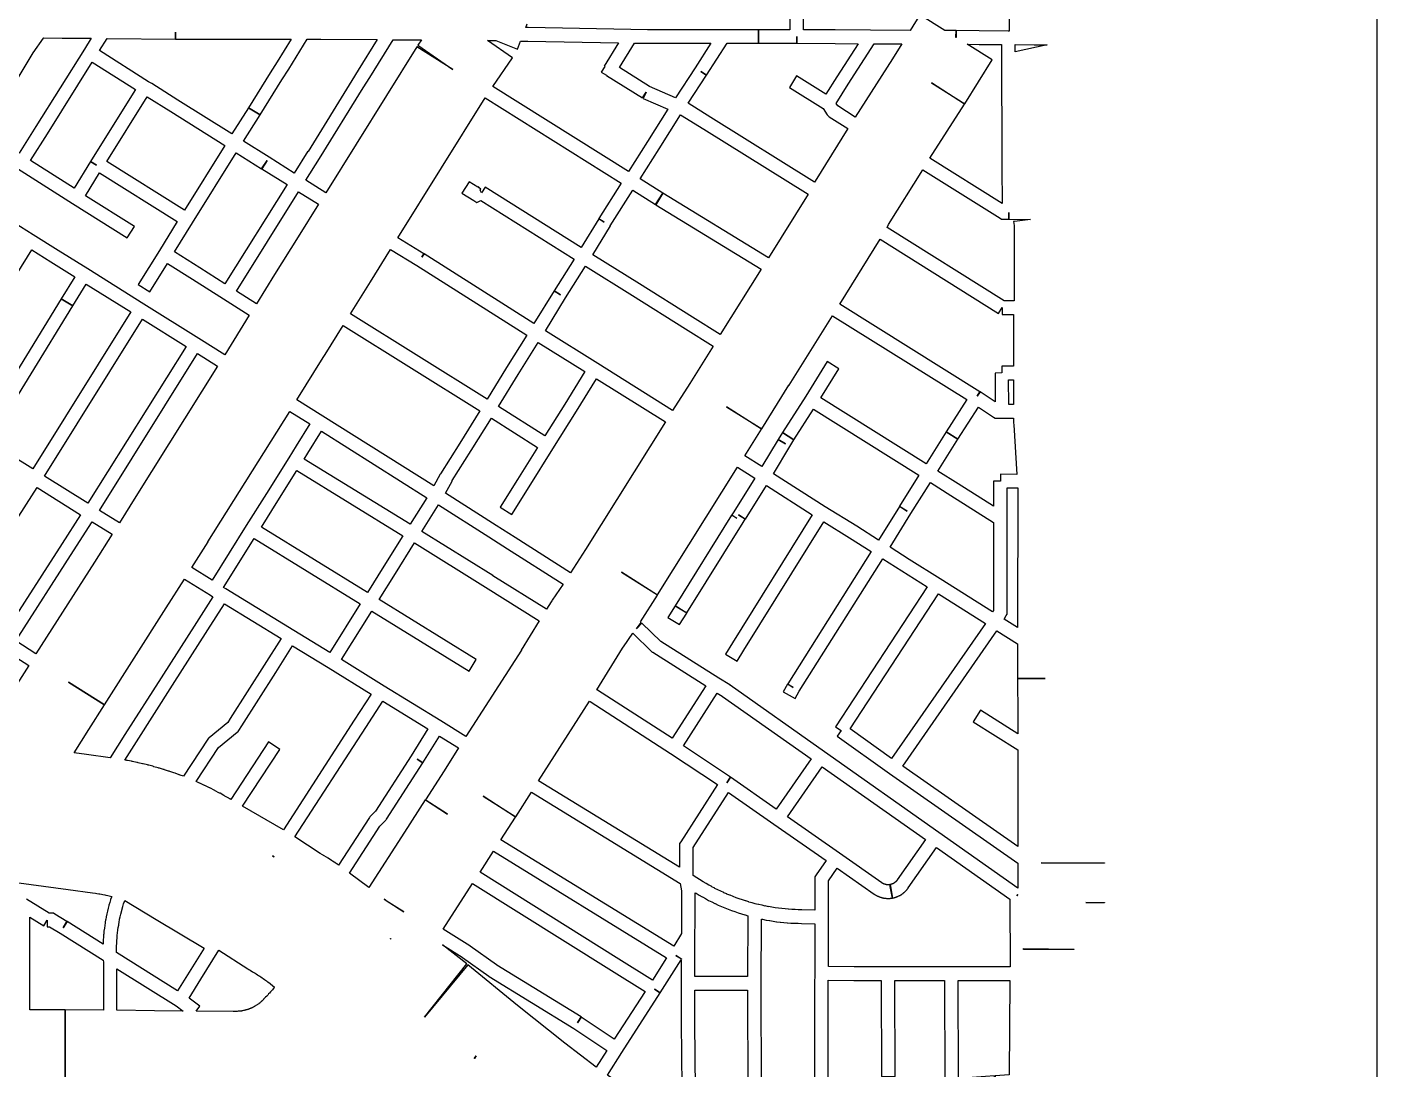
# Model space of a CAD drawing. Extents: x 0 to 1129, y 203 to 1017.
# Drawn here: x 811.9 to 923.7, y 527 to 613.4 of the extents above; entities that cross this region are included whole.
import ezdxf

# ---------------------------------------------------------------- set-up
doc = ezdxf.new("R2010")
doc.units = 0
doc.layers.get('0').update_dxf_attribs({"linetype": 'CONTINUOUS'})

msp = doc.modelspace()

# ---------------------------------------------------------------- linework, layer by layer
at = {"color": 1}
for points in [[(43.7515, 988.370444), (43.7515, 799.613167), (43.18, 799.627278), (42.890722, 788.338378), (43.7515, 788.317154), (43.7515, 276.027377), (923.734511, 276.027377), (923.734511, 988.370377), (43.7515, 988.370444)], [(875.10751, 618.172737), (875.086286, 613.149182), (872.496886, 613.149182), (872.489887, 612.020293), (875.650776, 612.020293), (875.650776, 612.584737), (875.657775, 612.584737), (875.650776, 612.020293), (878.839887, 612.006069), (880.730776, 611.984846), (878.980998, 609.240223), (878.056709, 607.80089), (875.643732, 609.310801), (875.051065, 608.351246), (877.837998, 606.608512), (878.176665, 606.093468), (878.24722, 606.001734), (878.345998, 605.931179), (879.89822, 604.950445), (877.174776, 600.590135), (877.118332, 600.505468), (868.54582, 605.86769), (866.647887, 607.045957), (868.185998, 609.381334), (867.70622, 609.691779), (868.185998, 609.388401), (869.879332, 612.020135), (872.489887, 612.020135), (872.489887, 613.149023), (869.575954, 613.149023), (866.076398, 613.149023), (863.289443, 613.149023), (863.282444, 613.149023), (861.892488, 613.177246), (853.390532, 613.332445), (853.192977, 613.332445), (853.312932, 613.635846)], [(893.311046, 618.172579), (893.26869, 613.036135), (893.184023, 613.036135), (890.771046, 613.057358), (888.858979, 613.071356), (888.85198, 612.499867), (888.844981, 612.506866), (888.85198, 613.071311), (887.934735, 613.071311), (885.853358, 614.369533), (885.056069, 613.085422), (881.754069, 613.106645), (878.84718, 613.134867), (876.215469, 613.149091), (876.236692, 618.264358)], [(813.265667, 612.471916), (814.789667, 612.457692), (817.188556, 612.436469), (816.624111, 611.540425), (812.609489, 605.119846), (811.219556, 602.904425), (808.425556, 604.675358), (812.390778, 611.237024), (813.244511, 612.436469), (813.265667, 612.471916)], [(824.173556, 612.93747), (824.180555, 612.93747), (824.180555, 612.373025), (833.747888, 612.351802), (832.597844, 610.489135), (832.033399, 609.571913), (830.234244, 606.686202), (831.186733, 606.086469), (832.992955, 608.979247), (833.557399, 609.889402), (835.081399, 612.351802), (836.231444, 612.351802), (840.874022, 612.32358), (839.314733, 609.804735), (838.77851, 608.929846), (835.158999, 603.066691), (835.152, 603.07369), (834.016067, 601.267468), (831.927622, 602.579779), (829.803889, 603.906223), (831.186778, 606.079334), (830.234289, 606.686135), (828.8514, 604.505957), (824.378155, 607.314068), (822.205044, 608.675779), (821.951044, 608.838068), (817.88, 611.413334), (818.515, 612.429334), (824.173556, 612.37289), (824.173556, 612.93747)], [(842.200511, 612.316603), (844.557044, 612.302605), (844.253667, 611.858094), (847.160556, 609.847272), (844.169, 611.716983), (836.619556, 599.630827), (834.982667, 600.667983), (836.104511, 602.474205), (836.11151, 602.474205), (839.738066, 608.33736), (840.267221, 609.198161), (842.200511, 612.316603)], [(850.039222, 612.246003), (850.716556, 612.239004), (852.501622, 611.547559), (852.762667, 612.210781), (853.369444, 612.203782), (860.883622, 612.069738), (859.705333, 610.136516), (859.761778, 610.101249), (859.458378, 609.63556), (859.881711, 609.367471), (859.881711, 609.360472), (862.866222, 607.497806), (863.169622, 607.98465), (862.936778, 607.455472), (864.975845, 606.552361), (863.2966, 603.885361), (861.716155, 601.394739), (850.469622, 608.429139), (852.113556, 610.806873), (850.039222, 612.246003)], [(862.203, 612.04138), (863.268378, 612.020157), (863.282602, 612.020157), (866.076602, 612.020157), (868.538979, 612.020157), (867.226646, 609.995201), (865.603868, 607.511646), (863.466023, 608.450023), (860.961313, 610.023424), (862.203, 612.04138)], [(882.064378, 611.977801), (884.357444, 611.963803), (883.595444, 610.743181), (880.498067, 605.910114), (879.051667, 606.827359), (878.910556, 607.039003), (879.919489, 608.626514), (882.064378, 611.977801)], [(889.762, 611.93549), (890.763889, 611.928491), (892.619489, 611.914493), (892.654778, 601.719227), (892.661777, 598.748826), (886.692754, 602.495315), (889.564377, 606.982649), (886.826821, 608.732426), (889.585555, 607.010871), (891.843332, 610.637449), (889.762, 611.93549)], [(893.748378, 611.907268), (895.335889, 611.900269), (896.401266, 611.89327), (893.755444, 611.321781), (893.748378, 611.907268)], [(817.280289, 610.460868), (820.871556, 608.188979), (817.223845, 602.354023), (817.146222, 602.227046), (817.618956, 601.93069), (817.132111, 602.227046), (815.770378, 600.004535), (812.172067, 602.304646), (813.562, 604.52009), (817.280289, 610.460868)], [(821.824067, 607.582247), (823.778444, 606.361624), (828.251667, 603.553536), (824.914378, 598.205402), (818.479711, 602.234135), (821.824067, 607.582247)], [(849.848734, 607.49758), (861.1094, 600.442024), (859.246734, 597.499846), (859.698289, 597.21058), (859.246734, 597.485758), (857.793266, 595.108024), (849.827556, 600.096291), (849.531222, 599.62358), (849.4254, 599.842291), (849.488889, 599.941091), (849.333667, 600.032802), (849.291333, 600.138647), (849.220778, 600.103358), (848.508155, 600.547846), (847.915489, 599.588291), (848.896222, 598.981536), (849.150222, 598.819247), (849.4254, 598.953313), (849.488889, 598.981536), (857.2006, 594.141402), (855.556667, 591.516735), (856.078778, 591.185135), (855.542556, 591.516735), (853.877444, 588.800358), (844.768734, 594.564735), (844.5994, 594.296647), (844.761667, 594.564735), (842.602667, 595.89118), (849.848734, 607.49758)], [(866.034155, 606.10058), (867.946222, 604.908202), (876.589266, 599.510691), (873.3014, 594.247247), (864.559556, 599.602425), (863.966889, 598.642869), (872.701667, 593.294735), (869.322067, 587.883135), (867.029, 589.315402), (862.6334, 592.074135), (858.752822, 594.501247), (860.213333, 596.900135), (860.206334, 596.907135), (862.076045, 599.842246), (863.95989, 598.656912), (864.559601, 599.602379), (862.675756, 600.780646), (864.249156, 603.271268), (866.034155, 606.10058)], [(829.211222, 602.953667), (831.313778, 601.627222), (831.758289, 602.318667), (831.327889, 601.620155), (833.416333, 600.314889), (828.272822, 592.088111), (826.184378, 593.414556), (824.095933, 594.733933), (825.577622, 597.132822), (829.211222, 602.953667)], [(811.09251, 601.648332), (815.643355, 598.741444), (820.158911, 595.890999), (820.772733, 596.84351), (816.722844, 599.390555), (817.879955, 601.274399), (824.314622, 597.252733), (822.840022, 594.860911), (821.07611, 592.024555), (822.042733, 591.431888), (823.503221, 593.774332), (825.577577, 592.462022), (828.152844, 590.832177), (830.290688, 589.47751), (828.258688, 586.217844), (826.120844, 587.558399), (821.548844, 590.415888), (816.899221, 593.322777), (816.899221, 593.329776), (814.443888, 594.860843), (812.383666, 596.159065), (810.274066, 597.471376)], [(886.093111, 601.542601), (892.499556, 597.527978), (892.626556, 597.436267), (892.788822, 597.436267), (893.219222, 597.436267), (893.219222, 597.993668), (893.23322, 597.993668), (893.23322, 597.436267), (895.025332, 597.429268), (893.684776, 597.266979), (893.663553, 597.266979), (893.614175, 597.25998), (893.663553, 596.914247), (893.670552, 590.670069), (892.830952, 590.684293), (883.136596, 596.766159), (883.256552, 597.00607), (886.093111, 601.542601)], [(834.375889, 599.708201), (836.012778, 598.67809), (834.3406, 595.989935), (832.393266, 592.850201), (830.8834, 590.430157), (829.225333, 591.481424), (834.375889, 599.708201)], [(882.579444, 595.78538), (892.365489, 589.640003), (892.675933, 590.11978), (892.668934, 589.555336), (893.621445, 589.548337), (893.621445, 589.456603), (893.621445, 587.35407), (893.614446, 587.35407), (893.614446, 585.251492), (892.647824, 585.258491), (892.647824, 584.701114), (892.083379, 584.694115), (892.090378, 582.309337), (890.848601, 583.141892), (890.608712, 582.78207), (890.83449, 583.148959), (879.221045, 590.395004), (882.579444, 595.78538)], [(812.263778, 594.896335), (813.844222, 593.901513), (815.826822, 592.659735), (814.712067, 590.846446), (815.671622, 590.260846), (816.786378, 592.067069), (820.4694, 589.759891), (812.3414, 576.763557), (808.750111, 579.007224), (815.671622, 590.25378), (814.712067, 590.846446), (807.790556, 579.606935), (805.836155, 580.834624), (805.448111, 580.22078), (805.829111, 580.848713), (804.093444, 581.907069), (808.376155, 588.807379), (808.446734, 588.863824), (808.43251, 588.892046), (808.43251, 588.899045), (808.411286, 588.906044), (808.107909, 589.336422), (808.608842, 589.018933), (812.263778, 594.896335)], [(841.995889, 594.938668), (844.169, 593.598113), (853.284778, 587.833735), (851.6126, 585.159668), (849.989845, 582.527958), (838.672734, 589.590557), (840.330778, 592.257557), (841.995889, 594.938668)], [(858.153111, 593.541533), (862.033667, 591.121466), (866.429266, 588.362755), (866.429266, 588.355756), (868.722333, 586.92349), (866.796155, 583.840201), (865.370956, 581.603601), (859.176155, 585.484156), (859.176155, 585.491155), (854.837, 588.200489), (856.502111, 590.923911), (858.153111, 593.541533)], [(821.428956, 589.160225), (825.048444, 586.902447), (816.906333, 573.899047), (813.308, 576.156825), (821.428956, 589.160225)], [(838.080067, 588.638001), (849.390111, 581.554223), (847.732067, 578.887246), (846.130444, 576.347246), (846.123445, 576.333022), (846.116446, 576.326023), (845.580224, 575.338245), (836.386846, 581.130845), (834.234891, 582.478467), (836.422113, 585.985067), (836.577335, 586.224978), (838.080067, 588.638001)], [(878.621266, 589.43538), (889.754956, 582.492714), (888.040444, 579.832758), (889, 579.226003), (890.707444, 581.878892), (891.963333, 581.039269), (892.104444, 580.947558), (892.273778, 580.947558), (892.344333, 580.947558), (892.668889, 580.947558), (893.614333, 580.947558), (893.614333, 580.757047), (893.614333, 580.580669), (893.628332, 580.404269), (893.90351, 576.297936), (892.541776, 576.304935), (892.541776, 575.74049), (891.970265, 575.74049), (891.970265, 573.66618), (889.021065, 575.514713), (887.334776, 576.573069), (888.999887, 579.225958), (888.040332, 579.825668), (886.382265, 577.17278), (877.654554, 582.647891), (879.143287, 585.053824), (878.183732, 585.64649), (876.398665, 582.781958), (874.472487, 579.76218), (875.424998, 579.155379), (877.054843, 581.709513), (885.782554, 576.220268), (884.159776, 573.652046), (884.80182, 573.249891), (884.159776, 573.637958), (882.431154, 570.858046), (880.624931, 571.994002), (880.624931, 572.001001), (878.021443, 573.609668), (873.717554, 576.340156), (875.07222, 578.597934), (875.424998, 579.155312), (874.472487, 579.755045), (874.119732, 579.197668), (874.712398, 578.823712), (874.112665, 579.183534), (872.765065, 576.93989), (871.33982, 577.843001), (872.743887, 580.037267), (869.844042, 581.892867), (872.772109, 580.072556), (875.008709, 583.692045), (875.015708, 583.685046), (878.621266, 589.43538)], [(826.000956, 586.30969), (827.666067, 585.265468), (820.892734, 574.463401), (819.531, 572.283246), (817.865889, 573.313334), (826.000956, 586.30969)], [(854.237266, 587.233957), (858.103711, 584.828001), (856.424511, 582.125734), (854.780556, 579.494001), (850.942333, 581.928179), (852.572155, 584.566957), (854.237266, 587.233957)], [(859.063266, 584.22829), (864.771222, 580.658179), (858.153111, 570.081912), (858.146112, 570.081912), (856.918423, 568.127512), (852.311156, 571.076734), (850.744823, 572.071556), (846.539712, 574.731512), (847.097089, 575.747512), (847.111313, 575.782801), (848.684691, 578.287512), (850.349802, 580.954512), (854.180958, 578.534445), (852.508802, 575.867468), (851.090647, 573.581468), (852.050202, 572.981734), (853.468358, 575.260668), (855.436869, 578.414512), (857.391247, 581.526001), (859.063266, 584.22829)], [(893.212155, 584.129512), (893.607266, 584.129512), (893.607266, 582.076357), (893.226289, 582.076357), (893.212155, 584.129512)], [(833.649178, 581.518957), (835.307222, 580.474734), (834.1854, 578.661468), (833.564511, 577.680734), (831.708889, 574.710357), (830.036734, 572.057468), (827.207444, 567.534846), (825.535266, 568.572001), (826.875845, 570.71689), (826.868846, 570.71689), (833.649178, 581.518957)], [(836.266778, 579.867844), (845.015667, 574.357444), (843.625711, 572.163177), (834.827444, 577.560688), (835.137889, 578.061622), (835.144888, 578.061622), (836.266778, 579.867844)], [(834.227711, 576.608109), (843.026, 571.203554), (841.4526, 568.684709), (840.083845, 566.518665), (831.2926, 571.930265), (832.654333, 574.110443), (834.227711, 576.608109)], [(870.740222, 576.890377), (872.179556, 575.973154), (870.450956, 573.193266), (870.274556, 572.932221), (870.676734, 572.657043), (870.260444, 572.918088), (865.589667, 565.410977), (866.542155, 564.811266), (871.205889, 572.297199), (871.389333, 572.572377), (870.831933, 572.953377), (871.410511, 572.593555), (873.139111, 575.366377), (876.942067, 572.953377), (870.316889, 562.334754), (869.752444, 561.410488), (870.712, 560.817821), (871.276444, 561.742088), (877.908667, 572.353643), (880.025333, 571.041332), (881.831556, 569.905377), (874.903, 558.933999), (875.354556, 558.64471), (874.888889, 558.905777), (874.536111, 558.277821), (875.509778, 557.713377), (875.855489, 558.320154), (882.784067, 569.298599), (884.357444, 568.303777), (886.452956, 566.984377), (878.854111, 555.385043), (879.326822, 555.081643), (878.995222, 554.615999), (883.327333, 551.504488), (893.960067, 544.074977), (893.960067, 542.014754), (887.4266, 546.62911), (877.958067, 553.31071), (870.133444, 558.835199), (870.112221, 558.842198), (870.105222, 558.849197), (869.209178, 559.420686), (869.202179, 559.420686), (864.39029, 562.454575), (862.831023, 563.964463), (862.386512, 563.505864), (862.774579, 564.013864), (862.704001, 564.070308), (864.108068, 566.299864), (861.130623, 568.190753), (864.115112, 566.321019), (870.740222, 576.890377)], [(812.701222, 575.211109), (816.299556, 572.946265), (814.7826, 570.575598), (809.991889, 563.082621), (808.199778, 564.204443), (806.365333, 565.333332), (812.701222, 575.211109)], [(886.735178, 575.613287), (888.421444, 574.554931), (891.970378, 572.318332), (891.949154, 568.388398), (891.949154, 565.022887), (891.885643, 564.909998), (887.546488, 567.633443), (884.95711, 569.25622), (883.38371, 570.258109), (885.119377, 573.052109), (886.735178, 575.613287)], [(893.099266, 575.17582), (893.960067, 575.168821), (893.953068, 563.59771), (892.83829, 564.303266), (893.000579, 564.592532), (893.078179, 564.726599), (893.078179, 564.86771), (893.078179, 568.388444), (893.099402, 572.635865), (893.099266, 575.17582)], [(845.961111, 573.764709), (850.145044, 571.118887), (851.697266, 570.124042), (856.297489, 567.188931), (855.394378, 565.869554), (855.352067, 565.806042), (855.302667, 565.73551), (854.9146, 565.114621), (854.907601, 565.12162), (850.476712, 567.901509), (850.476712, 567.908508), (844.585312, 571.57033), (845.961111, 573.764709)], [(817.259111, 572.353666), (818.917178, 571.330622), (817.456667, 569.03051), (812.616556, 561.424622), (810.937333, 562.490022), (815.735111, 569.961844), (817.259111, 572.353666)], [(830.692889, 570.970777), (839.477044, 565.573288), (836.951178, 561.53751), (833.994889, 563.350777), (828.350444, 566.815066), (828.350444, 566.808067), (828.159933, 566.935044), (830.692889, 570.970777)], [(843.985556, 570.610955), (849.869889, 566.949133), (854.300778, 564.162177), (854.322001, 564.148179), (852.826223, 561.742223), (852.833222, 561.735224), (848.240067, 554.587958), (846.158667, 555.872046), (841.473778, 558.750713), (841.473778, 558.757712), (837.917778, 560.944934), (840.450734, 564.973668), (848.508155, 559.99949), (849.093778, 560.959045), (841.050444, 565.926156), (842.405111, 568.085156), (842.41211, 568.085156), (843.985556, 570.610955)], [(824.928511, 567.626579), (827.080444, 566.278957), (827.278, 566.159023), (825.909222, 564.021179), (822.981178, 559.435068), (819.982556, 554.729023), (818.761933, 552.809912), (816.793444, 553.085068), (815.770378, 553.226179), (817.005111, 555.166445), (818.289222, 557.191401), (815.318822, 559.089334), (818.303333, 557.191401), (823.411556, 565.234734), (824.928511, 567.626579)], [(887.412511, 566.384734), (891.286, 563.943489), (883.510778, 552.7534), (880.088822, 555.215778), (887.412511, 566.384734)], [(828.230511, 565.566334), (832.922444, 562.687668), (831.525444, 560.493378), (828.717333, 556.055445), (828.519778, 555.745001), (826.9746, 554.475001), (826.904067, 554.425601), (826.861711, 554.355045), (824.836778, 551.278823), (824.561622, 551.384645), (824.519266, 551.391644), (824.476956, 551.405642), (824.138289, 551.532642), (824.032444, 551.567931), (824.025445, 551.567931), (824.025445, 551.57493), (823.715001, 551.680775), (823.658556, 551.694773), (823.609156, 551.708997), (823.263445, 551.821886), (823.228156, 551.828885), (823.185823, 551.850108), (822.840112, 551.95593), (822.790712, 551.96293), (822.734267, 551.976928), (822.388556, 552.075728), (822.353267, 552.082727), (822.310934, 552.10395), (821.965223, 552.188617), (821.915823, 552.20984), (821.859378, 552.216839), (821.506601, 552.30855), (821.471312, 552.315549), (821.429001, 552.322548), (821.083267, 552.400148), (821.026823, 552.421371), (820.970378, 552.42837), (820.617601, 552.498949), (820.582334, 552.505948), (820.539978, 552.519946), (820.187223, 552.590502), (820.130779, 552.597501), (820.081378, 552.6045), (819.975534, 552.625723), (820.935089, 554.121501), (823.933712, 558.820523), (826.861756, 563.420745), (828.230511, 565.566334)], [(865.589667, 565.410977), (864.982889, 564.444377), (865.9354, 563.844666), (866.542155, 564.804221), (865.589667, 565.410977)], [(808.072778, 562.955756), (809.864889, 561.833934), (812.023889, 560.472201), (811.050222, 558.948201), (808.072778, 554.270378), (802.936333, 554.975934), (806.548778, 560.592156), (808.072778, 562.955756)], [(862.068956, 563.132156), (862.090179, 563.118158), (863.62829, 561.62238), (863.67769, 561.57298), (863.720001, 561.551757), (868.108579, 558.771868), (865.335734, 554.425646), (859.133912, 558.426157), (859.084512, 558.454379), (861.21529, 561.883357), (861.278801, 561.97509), (861.307023, 562.017424), (862.068956, 563.132156)], [(892.238511, 563.343823), (893.953, 562.264334), (893.953, 559.378601), (896.246067, 559.378601), (893.953, 559.371602), (893.959999, 556.34478), (893.959999, 554.940713), (893.959999, 554.806668), (890.883777, 556.746935), (890.284043, 555.787379), (893.959999, 553.473157), (893.959999, 550.587446), (893.959999, 545.451002), (884.434977, 552.104402), (892.238511, 563.343823)], [(833.882, 562.102045), (836.838289, 560.281712), (840.394289, 558.09449), (838.990222, 555.921378), (833.112956, 546.840867), (829.740378, 548.795267), (832.8166, 553.508378), (831.871178, 554.122201), (828.766734, 549.366779), (828.675, 549.416156), (828.661002, 549.423155), (828.604557, 549.458422), (828.590559, 549.465421), (828.58356, 549.465421), (828.273116, 549.641821), (828.230805, 549.670043), (828.188449, 549.698266), (827.87096, 549.874666), (827.828627, 549.888664), (827.779249, 549.916886), (827.461738, 550.08622), (827.426449, 550.100444), (827.384138, 550.128666), (827.066627, 550.283865), (827.024294, 550.312088), (826.98196, 550.333311), (826.65036, 550.488533), (826.615071, 550.509756), (826.572738, 550.52398), (826.248182, 550.67918), (826.205849, 550.700403), (826.156449, 550.721626), (825.902449, 550.834515), (827.751027, 553.656737), (829.296182, 554.926737), (829.366738, 554.990226), (829.423182, 555.060781), (829.670138, 555.448826), (832.485294, 559.879714), (833.882, 562.102045)], [(841.353845, 557.501936), (845.086222, 555.208892), (843.717444, 552.98638), (840.74, 548.393202), (840.316667, 547.941647), (840.267266, 547.90638), (840.239044, 547.864047), (837.677889, 543.927047), (837.536778, 544.025825), (837.501489, 544.054047), (837.466222, 544.068045), (837.191044, 544.258556), (837.148734, 544.27978), (837.099333, 544.308002), (836.817111, 544.491446), (836.774778, 544.519668), (836.732444, 544.547891), (836.450222, 544.717224), (836.407889, 544.75249), (836.358511, 544.773714), (836.175044, 544.879558), (834.072511, 546.248313), (839.935667, 555.314714), (841.353845, 557.501936)], [(858.484734, 557.501936), (858.527044, 557.473714), (865.194556, 553.176892), (869.075111, 550.587491), (866.041222, 545.853202), (865.949489, 545.712091), (865.949489, 545.542758), (865.949489, 543.750669), (854.265489, 550.912047), (858.484734, 557.501936)], [(869.068067, 558.172225), (869.477266, 557.918225), (869.49849, 557.897002), (876.843312, 552.718224), (873.950556, 548.56249), (870.175823, 551.215379), (869.851267, 550.749735), (870.161712, 551.215379), (866.281156, 553.80478), (869.068067, 558.172225)], [(846.052822, 554.609), (847.633266, 553.635333), (846.433845, 551.7374), (844.881622, 549.324378), (846.723111, 548.132), (844.874556, 549.317333), (843.153, 546.636222), (840.189667, 542.057178), (838.595111, 543.263667), (841.121, 547.158333), (841.142223, 547.172332), (841.593779, 547.652109), (841.629068, 547.687376), (841.664357, 547.729732), (844.670001, 552.386398), (844.19729, 552.689776), (844.677068, 552.393443), (846.052822, 554.609)], [(877.767556, 552.06891), (886.311845, 546.036421), (883.976444, 542.685021), (883.969445, 542.678022), (883.962446, 542.671023), (883.962446, 542.657024), (883.955447, 542.657024), (883.955447, 542.650025), (883.941449, 542.643026), (883.941449, 542.636027), (883.93445, 542.622029), (883.927451, 542.61503), (883.906228, 542.601031), (883.899228, 542.587033), (883.899228, 542.580034), (883.892229, 542.573035), (883.871006, 542.551812), (883.864007, 542.551812), (883.864007, 542.544813), (883.857008, 542.544813), (883.857008, 542.537814), (883.850009, 542.530815), (883.836011, 542.516816), (883.829012, 542.516816), (883.822012, 542.509817), (883.800789, 542.495593), (883.79379, 542.481595), (883.786791, 542.474596), (883.779792, 542.474596), (883.779792, 542.467597), (883.765794, 542.467597), (883.751796, 542.460598), (883.751796, 542.446599), (883.744796, 542.446599), (883.730572, 542.4396), (883.716574, 542.432601), (883.709575, 542.425602), (883.688352, 542.418603), (883.681353, 542.404605), (883.674354, 542.404605), (883.674354, 542.397606), (883.660356, 542.397606), (883.653356, 542.397606), (883.646357, 542.390607), (883.639358, 542.383607), (883.632359, 542.383607), (883.611136, 542.369609), (883.604137, 542.369609), (883.597138, 542.36261), (883.58314, 542.36261), (883.57614, 542.36261), (883.57614, 542.355611), (883.569141, 542.355611), (883.562142, 542.355611), (883.548144, 542.355611), (883.541145, 542.348612), (883.527147, 542.334614), (883.513148, 542.334614), (883.491925, 542.327615), (883.477701, 542.327615), (883.470702, 542.320615), (883.463703, 542.320615), (883.44248, 542.313616), (883.435481, 542.313616), (883.407259, 542.313616), (883.393035, 542.299392), (883.386036, 542.299392), (883.583591, 541.191681), (883.611813, 541.198681), (883.618812, 541.198681), (883.633036, 541.198681), (883.65426, 541.20568), (883.668258, 541.20568), (883.675257, 541.20568), (883.689481, 541.219678), (883.703479, 541.219678), (883.710478, 541.219678), (883.724476, 541.219678), (883.752699, 541.226677), (883.759698, 541.233676), (883.78792, 541.233676), (883.794919, 541.240675), (883.808917, 541.240675), (883.822916, 541.254673), (883.851138, 541.254673), (883.858137, 541.261673), (883.87936, 541.268672), (883.900583, 541.268672), (883.900583, 541.275671), (883.921806, 541.275671), (883.950028, 541.289669), (883.957028, 541.296668), (883.971252, 541.303667), (883.98525, 541.303667), (883.992249, 541.303667), (884.020471, 541.32489), (884.02747, 541.32489), (884.055692, 541.331889), (884.062692, 541.338889), (884.069691, 541.338889), (884.112047, 541.367111), (884.126045, 541.367111), (884.133044, 541.37411), (884.140043, 541.37411), (884.154041, 541.381109), (884.175264, 541.388108), (884.189263, 541.402106), (884.210486, 541.409105), (884.217485, 541.416105), (884.245707, 541.423104), (884.245707, 541.437328), (884.252706, 541.437328), (884.295017, 541.458551), (884.31624, 541.472549), (884.323239, 541.479548), (884.330238, 541.486547), (884.351461, 541.493546), (884.35846, 541.507545), (884.36546, 541.507545), (884.414837, 541.542834), (884.421836, 541.542834), (884.428835, 541.549833), (884.450058, 541.563831), (884.464057, 541.578055), (884.471056, 541.585054), (884.485054, 541.592053), (884.499052, 541.599052), (884.499052, 541.61305), (884.506051, 541.61305), (884.506051, 541.62005), (884.555429, 541.648272), (884.562428, 541.655271), (884.562428, 541.66227), (884.59065, 541.676268), (884.604649, 541.697491), (884.611648, 541.697491), (884.611648, 541.70449), (884.632871, 541.725714), (884.647095, 541.732713), (884.661093, 541.746937), (884.668092, 541.746937), (884.675091, 541.76816), (884.703313, 541.782158), (884.717312, 541.803381), (884.731536, 541.817379), (884.745534, 541.838602), (884.745534, 541.845602), (884.752533, 541.852601), (884.773756, 541.866599), (884.801978, 541.908932), (884.808977, 541.908932), (884.815977, 541.915931), (884.822976, 541.937154), (884.844199, 541.951153), (884.851198, 541.972376), (884.872421, 541.986374), (884.87942, 542.007597), (884.886419, 542.014596), (884.893418, 542.021595), (887.235863, 545.387107), (893.317752, 541.090262), (893.324751, 535.495195), (888.45644, 535.495195), (883.221195, 535.495195), (882.445107, 535.495195), (880.398973, 535.495195), (878.282306, 535.509419), (878.289305, 539.601641), (878.289305, 542.607286), (879.016016, 543.651508), (882.056972, 541.520753), (882.063971, 541.520753), (882.063971, 541.513753), (882.092193, 541.506754), (882.092193, 541.492756), (882.099193, 541.492756), (882.113191, 541.485757), (882.127189, 541.478758), (882.134188, 541.471759), (882.148186, 541.457761), (882.197586, 541.436537), (882.211585, 541.422313), (882.218584, 541.415314), (882.239807, 541.408315), (882.246806, 541.408315), (882.253805, 541.401316), (882.267803, 541.401316), (882.274802, 541.387318), (882.317113, 541.37332), (882.324112, 541.366321), (882.338111, 541.352322), (882.359334, 541.345323), (882.373332, 541.345323), (882.380331, 541.338324), (882.408553, 541.331325), (882.429776, 541.310102), (882.450999, 541.310102), (882.457999, 541.303103), (882.479222, 541.296104), (882.486221, 541.296104), (882.500445, 541.28188), (882.556889, 541.267881), (882.563888, 541.267881), (882.570887, 541.260882), (882.59911, 541.260882), (882.59911, 541.253883), (882.606109, 541.253883), (882.627332, 541.253883), (882.641556, 541.239885), (882.648555, 541.239885), (882.662553, 541.232886), (882.683776, 541.232886), (882.698, 541.225887), (882.704999, 541.225887), (882.718998, 541.218888), (882.740221, 541.218888), (882.74722, 541.218888), (882.782509, 541.204889), (882.789508, 541.204889), (882.810731, 541.19789), (882.824729, 541.19789), (882.845953, 541.190891), (882.916508, 541.183892), (882.930506, 541.183892), (882.944505, 541.183892), (882.965728, 541.169668), (882.979952, 541.169668), (883.001175, 541.169668), (883.015173, 541.169668), (883.022172, 541.169668), (883.09275, 541.162669), (883.120972, 541.162669), (883.142196, 541.162669), (883.170418, 541.162669), (883.27624, 541.162669), (883.297463, 541.162669), (883.332729, 541.162669), (883.353953, 541.162669), (883.382175, 541.162669), (883.410397, 541.169668), (883.438619, 541.169668), (883.445618, 541.169668), (883.523241, 541.183892), (883.544464, 541.183892), (883.551463, 541.190891), (883.579685, 541.190891), (883.403308, 542.143402), (883.382084, 542.298602), (883.375085, 542.298602), (883.353862, 542.298602), (883.311529, 542.291603), (883.30453, 542.291603), (883.297531, 542.291603), (883.290532, 542.291603), (883.276308, 542.291603), (883.262309, 542.291603), (883.170576, 542.291603), (883.149353, 542.291603), (883.12813, 542.291603), (883.12113, 542.291603), (883.114131, 542.291603), (883.100133, 542.291603), (883.093134, 542.291603), (883.064912, 542.298602), (883.043689, 542.312826), (882.994289, 542.319825), (882.987289, 542.319825), (882.98029, 542.319825), (882.973291, 542.326824), (882.959293, 542.326824), (882.952294, 542.326824), (882.93807, 542.333823), (882.924072, 542.333823), (882.917073, 542.333823), (882.910073, 542.333823), (882.910073, 542.347822), (882.88885, 542.347822), (882.881851, 542.354821), (882.867853, 542.36182), (882.853629, 542.36182), (882.853629, 542.368819), (882.84663, 542.368819), (882.839631, 542.368819), (882.818408, 542.382817), (882.804409, 542.389816), (882.79741, 542.396815), (882.790411, 542.396815), (882.776413, 542.403815), (882.769414, 542.403815), (882.755416, 542.410814), (882.741192, 542.425038), (882.734193, 542.432037), (882.720194, 542.439036), (882.706196, 542.446035), (882.699197, 542.460033), (879.199641, 544.901255), (874.874575, 547.913966), (877.767556, 552.06891)], [(853.665778, 549.952175), (865.998889, 542.38862), (866.111778, 541.781842), (866.104779, 539.199509), (866.09778, 539.199509), (866.09078, 538.254064), (865.455803, 537.195731), (851.147136, 546.015175), (852.353625, 547.89902), (849.672514, 549.634664), (852.381847, 547.927242), (853.665778, 549.952175)], [(870.006444, 549.945176), (873.767044, 547.313465), (878.092111, 544.300732), (877.259556, 543.10131), (877.160778, 542.946065), (877.160778, 542.776732), (877.160778, 540.180287), (876.074222, 540.215576), (876.067223, 540.215576), (875.785001, 540.222575), (875.785001, 540.215576), (875.516867, 540.229575), (875.509868, 540.229575), (875.248824, 540.243573), (875.2346, 540.243573), (874.973556, 540.257571), (874.952332, 540.257571), (874.691288, 540.285793), (874.684289, 540.285793), (874.416155, 540.314015), (874.409156, 540.314015), (874.141045, 540.349282), (874.134046, 540.349282), (873.873002, 540.384571), (873.859004, 540.384571), (873.597937, 540.426904), (873.576714, 540.426904), (873.315647, 540.476305), (873.315647, 540.469305), (873.040491, 540.532817), (873.040491, 540.525818), (872.779425, 540.589329), (872.765426, 540.589329), (872.511426, 540.645773), (872.497202, 540.645773), (872.320825, 540.695151), (872.222047, 540.716374), (871.953936, 540.786952), (871.946937, 540.786952), (871.692937, 540.857485), (871.692937, 540.871709), (871.671714, 540.871709), (871.424758, 540.949309), (871.417759, 540.949309), (871.156714, 541.033976), (870.895648, 541.125709), (870.888649, 541.125709), (870.641715, 541.210376), (870.634716, 541.210376), (870.387783, 541.316198), (870.380784, 541.316198), (870.133851, 541.414976), (870.119853, 541.421975), (869.872897, 541.520775), (869.865898, 541.527774), (869.618942, 541.633619), (869.611943, 541.640618), (869.372054, 541.746463), (869.365055, 541.760461), (869.125189, 541.87335), (869.11819, 541.880349), (868.878301, 541.993238), (868.871302, 542.007236), (868.63139, 542.127169), (868.624391, 542.134168), (868.391569, 542.261168), (868.377345, 542.268167), (868.158634, 542.402234), (868.144636, 542.402234), (867.911814, 542.543345), (867.079236, 543.05839), (867.079236, 545.379679), (870.006444, 549.945176)], [(850.526067, 545.069708), (864.862956, 536.24322), (863.691711, 534.394641), (860.911845, 536.116197), (860.918844, 536.123196), (849.418288, 543.341018), (850.526067, 545.069708)], [(832.216889, 544.695753), (832.350956, 544.611086), (832.350956, 544.604087), (832.216889, 544.688753), (832.216889, 544.695753)], [(895.900333, 544.096042), (901.163778, 544.096042), (901.163778, 544.089042), (895.900333, 544.096042)], [(811.205444, 542.445042), (815.269444, 541.887664), (817.301444, 541.61953), (817.548378, 541.584264), (817.654222, 541.563041), (817.816511, 541.534818), (817.901178, 541.527819), (818.049333, 541.499597), (818.162222, 541.485599), (818.324511, 541.45031), (818.402111, 541.436312), (818.564378, 541.401023), (818.888956, 541.323423), (818.874732, 541.274023), (818.804199, 541.055289), (818.804199, 541.04829), (818.804199, 541.034292), (818.733621, 540.815581), (818.733621, 540.808582), (818.663088, 540.589871), (818.663088, 540.575647), (818.599576, 540.356936), (818.599576, 540.349937), (818.599576, 540.342938), (818.550199, 540.110116), (818.535975, 540.110116), (818.493664, 539.884338), (818.493664, 539.870114), (818.486665, 539.870114), (818.444332, 539.644336), (818.444332, 539.637337), (818.394931, 539.404515), (818.387932, 539.397516), (818.352666, 539.164671), (818.352666, 539.157672), (818.345667, 539.122406), (818.317444, 538.92485), (818.317444, 538.917851), (818.310445, 538.917851), (818.282223, 538.692073), (818.282223, 538.685074), (818.246957, 538.452252), (818.246957, 538.445253), (818.232958, 538.212408), (818.232958, 538.205409), (818.21896, 538.19841), (818.204962, 537.965588), (818.204962, 537.958589), (818.183739, 537.732811), (818.183739, 537.718813), (818.17674, 537.485991), (818.17674, 537.471767), (818.17674, 537.380056), (815.199295, 539.235678), (814.867673, 538.713545), (815.185184, 539.249767), (814.19034, 539.842433), (814.056295, 539.9271), (813.908117, 539.934099), (813.717629, 539.934099), (811.833807, 541.084143)], [(848.797444, 542.388597), (860.312111, 535.170775), (863.084956, 533.442153), (860.530822, 529.498108), (857.800333, 531.325486), (857.489889, 530.852775), (857.786222, 531.332553), (850.801222, 535.622331), (850.765933, 535.650553), (848.592822, 537.202775), (848.585823, 537.209774), (848.571825, 537.216773), (846.363425, 538.613796), (848.797444, 542.388597)], [(867.240667, 541.633754), (867.318289, 541.584354), (867.325288, 541.584354), (867.565177, 541.429132), (867.572176, 541.429132), (867.572176, 541.422133), (867.826176, 541.281022), (867.840174, 541.281022), (868.08713, 541.139911), (868.094129, 541.139911), (868.348129, 540.998799), (868.355128, 540.998799), (868.616195, 540.871822), (868.877239, 540.737755), (868.884239, 540.737755), (869.145305, 540.610755), (869.152305, 540.610755), (869.413349, 540.490799), (869.427347, 540.490799), (869.688414, 540.377911), (869.695413, 540.377911), (869.963524, 540.272089), (869.970523, 540.25809), (870.238612, 540.166379), (870.245611, 540.166379), (870.245611, 540.152155), (870.520766, 540.060444), (870.527765, 540.060444), (870.788832, 539.961667), (870.80283, 539.961667), (871.070964, 539.869933), (871.084962, 539.869933), (871.353096, 539.785266), (871.367094, 539.785266), (871.374093, 539.785266), (871.613982, 539.721778), (871.578716, 534.677044), (869.271538, 534.677044), (867.211316, 534.677044), (867.218315, 538.091933), (867.225314, 539.1926), (867.232313, 539.1926), (867.240667, 541.633754)], [(893.960067, 541.485576), (893.960067, 541.471578), (893.889489, 541.379867), (893.960067, 541.485576)], [(819.975489, 540.998732), (822.586067, 539.418287), (826.558333, 537.033532), (825.309489, 535.043843), (825.30249, 535.043843), (824.349978, 533.512799), (819.291156, 536.680732), (819.291156, 536.977088), (819.291156, 536.998311), (819.298155, 537.209977), (819.298155, 537.216977), (819.305154, 537.428666), (819.305154, 537.435665), (819.312154, 537.647332), (819.312154, 537.66133), (819.333377, 537.872996), (819.333377, 537.879996), (819.347375, 538.09164), (819.347375, 538.098639), (819.375597, 538.310305), (819.375597, 538.317305), (819.403819, 538.528994), (819.403819, 538.542992), (819.432042, 538.754681), (819.432042, 538.76168), (819.467308, 538.952192), (819.467308, 538.973415), (819.467308, 538.987413), (819.509664, 539.19908), (819.502665, 539.19908), (819.544998, 539.410746), (819.544998, 539.424745), (819.594398, 539.636411), (819.587399, 539.636411), (819.643844, 539.848078), (819.643844, 539.855077), (819.693221, 540.059677), (819.693221, 540.073675), (819.756733, 540.278297), (819.756733, 540.285297), (819.820244, 540.489896), (819.820244, 540.496895), (819.876688, 540.701518), (819.876688, 540.708517), (819.947221, 540.913117), (819.947221, 540.920116), (819.975489, 540.998732)], [(841.466734, 541.090465), (843.096556, 540.039176), (841.7066, 540.907021), (841.466734, 541.090465)], [(899.604511, 540.822354), (901.163778, 540.822354), (901.163778, 540.801131), (899.604511, 540.822354)], [(814.994357, 520.62949), (815.029623, 531.918378), (812.094512, 531.925378), (812.108556, 539.594755)], [(812.108556, 539.594755), (813.2586, 538.896266), (813.547889, 539.368977), (813.533891, 538.804533), (813.73849, 538.804533), (814.606335, 538.275378), (818.190557, 536.031688), (818.197556, 535.883533), (818.197556, 535.848266), (818.197556, 531.897155), (815.036668, 531.918378), (814.994357, 520.62949)], [(872.722122, 525.265249), (872.708124, 534.112893), (872.736956, 539.439533)], [(872.736956, 539.439533), (872.814556, 539.425535), (872.821555, 539.425535), (872.828554, 539.425535), (873.110776, 539.36909), (873.117775, 539.362091), (873.392953, 539.31978), (873.399952, 539.31978), (873.414176, 539.31978), (873.696398, 539.27038), (873.703398, 539.27038), (873.98562, 539.228047), (873.992619, 539.228047), (874.281908, 539.192758), (874.295906, 539.192758), (874.578128, 539.164536), (874.585127, 539.164536), (874.86735, 539.136313), (874.874349, 539.136313), (874.881348, 539.136313), (875.16357, 539.11509), (875.177568, 539.11509), (875.466857, 539.101092), (875.473857, 539.101092), (875.756079, 539.094093), (875.763078, 539.094093), (876.038256, 539.087094), (876.045255, 539.087094), (877.160033, 539.051805), (877.153034, 534.945494), (877.13181, 534.042383), (877.13181, 534.035384), (877.13181, 534.028385), (877.13181, 525.321852)], [(841.988822, 537.823777), (842.0594, 537.774377), (841.988822, 537.81671), (841.988822, 537.823777)], [(846.306822, 537.315732), (847.936667, 536.285598), (847.95789, 536.264375), (850.145089, 534.705086), (850.152089, 534.698087), (850.173312, 534.684089), (857.193601, 530.373155), (859.924112, 528.552799), (859.035089, 527.169911), (856.431601, 529.173688), (852.522823, 532.271089), (848.388267, 535.664799), (844.804045, 531.304489), (848.310645, 535.728311), (846.306822, 537.315732)], [(894.453933, 536.99822), (898.623778, 536.941776), (898.637776, 536.927778), (894.45382, 536.920779), (894.453933, 536.99822)], [(827.778956, 536.87122), (830.156667, 535.326042), (830.255444, 535.25551), (830.3754, 535.199065), (830.565889, 535.086176), (830.770511, 534.959154), (830.848111, 534.902709), (830.961, 534.832176), (831.052734, 534.782776), (831.165622, 534.705154), (831.236155, 534.662843), (831.370222, 534.571109), (831.440778, 534.521732), (831.5466, 534.451154), (831.631266, 534.380621), (831.723, 534.317109), (831.765333, 534.28182), (831.8006, 534.253598), (831.835889, 534.225376), (831.864111, 534.211378), (831.87111, 534.204378), (832.393199, 533.809267), (832.357932, 533.773978), (832.273266, 533.668156), (832.209777, 533.590556), (832.110977, 533.484712), (832.061599, 533.421223), (831.962821, 533.315378), (831.892266, 533.237756), (831.814666, 533.153089), (831.744088, 533.068423), (831.638266, 532.962601), (831.581821, 532.913223), (831.475999, 532.807378), (831.469, 532.800379), (831.462001, 532.779156), (831.433779, 532.750934), (831.391468, 532.708601), (831.356179, 532.673312), (831.334956, 532.666313), (831.334956, 532.659313), (831.327957, 532.652314), (831.271512, 532.602937), (831.264513, 532.595938), (831.229247, 532.560649), (831.222247, 532.553649), (831.215248, 532.553649), (831.187026, 532.525427), (831.158804, 532.497205), (831.151805, 532.490206), (831.130582, 532.475982), (831.109359, 532.454759), (831.095135, 532.44776), (831.088135, 532.44776), (831.081136, 532.440761), (831.074137, 532.426762), (831.038848, 532.405539), (830.982404, 532.37025), (830.947137, 532.349027), (830.947137, 532.342028), (830.940138, 532.342028), (830.897782, 532.313806), (830.897782, 532.306807), (830.883784, 532.306807), (830.834384, 532.27154), (830.806162, 532.250317), (830.799162, 532.243318), (830.763873, 532.22932), (830.728584, 532.208097), (830.700362, 532.193873), (830.693363, 532.193873), (830.693363, 532.179874), (830.67214, 532.172875), (830.665141, 532.172875), (830.615741, 532.137586), (830.587518, 532.130587), (830.559296, 532.109364), (830.531074, 532.102365), (830.509851, 532.088367), (830.488628, 532.088367), (830.481629, 532.074368), (830.44634, 532.06037), (830.418117, 532.053371), (830.396894, 532.039373), (830.368672, 532.032374), (830.312228, 532.004151), (830.284005, 531.997152), (830.270007, 531.990153), (830.234741, 531.983154), (830.213518, 531.96893), (830.185295, 531.961931), (830.164072, 531.954932), (830.150074, 531.954932), (830.128851, 531.947933), (830.079451, 531.92671), (830.065452, 531.92671), (830.009008, 531.912486), (830.002009, 531.898487), (829.952631, 531.891488), (829.931408, 531.884489), (829.924409, 531.884489), (829.91741, 531.884489), (829.910411, 531.884489), (829.853966, 531.863266), (829.839968, 531.863266), (829.818745, 531.863266), (829.741123, 531.849268), (829.7129, 531.842269), (829.684678, 531.842269), (829.642367, 531.828045), (829.600012, 531.821046), (829.593012, 531.821046), (829.56479, 531.821046), (829.508346, 531.814047), (829.451901, 531.807047), (829.416635, 531.807047), (829.395412, 531.807047), (829.388413, 531.807047), (829.36019, 531.807047), (829.275524, 531.793049), (829.247302, 531.793049), (829.219079, 531.793049), (829.21208, 531.793049), (829.190857, 531.793049), (829.120279, 531.793049), (829.070901, 531.793049), (829.063902, 531.793049), (829.014525, 531.793049), (828.965147, 531.793049), (825.888925, 531.814272), (826.185236, 532.216428), (825.296258, 532.87965), (826.262858, 534.453028), (827.778956, 536.87122)], [(866.083556, 536.066887), (866.083556, 534.112487), (866.076556, 530.838709), (866.125934, 525.539998), (866.083601, 525.504709), (866.005978, 525.44122), (865.949534, 525.356554), (865.533267, 524.594554), (865.194601, 524.608552), (863.938712, 524.806108), (863.924714, 524.806108), (863.83298, 524.83433), (863.83298, 524.827331), (863.825981, 524.827331), (863.825981, 524.83433), (862.774714, 525.123619), (861.666981, 525.546952), (860.538092, 526.125485), (859.959537, 526.506508), (861.173092, 528.397397), (864.333981, 533.322152), (863.868314, 533.625552), (864.348092, 533.322152), (866.083556, 536.066887)], [(865.646111, 536.419665), (866.0906, 536.144487), (866.0906, 536.137488), (865.646111, 536.419665)], [(819.326378, 535.326042), (824.237044, 532.24982), (824.822667, 531.812398), (822.444956, 531.847665), (819.326378, 531.889998), (819.326378, 535.326042)], [(878.268511, 534.380621), (880.392222, 534.366397), (882.4454, 534.366397), (882.657044, 534.366397), (882.671268, 526.40773), (883.800157, 526.40773), (883.785933, 534.366397), (887.892289, 534.366397), (887.9346, 526.132575), (885.422822, 525.984397), (885.768556, 520.347019), (885.309933, 525.970308), (882.170222, 525.716308), (878.261444, 525.405864), (878.261444, 534.013641), (878.261444, 534.02764), (878.268511, 534.380621)], [(889.021178, 534.366397), (893.318, 534.366397), (893.2686, 526.541797), (892.090333, 526.464174), (892.429, 521.468841), (892.033889, 526.45713), (889.063489, 526.224308), (889.021178, 534.366397)], [(867.254213, 525.300651), (867.204836, 530.839251), (867.204836, 530.84625), (867.204836, 530.853249), (867.211835, 533.548449), (869.272057, 533.548449), (871.579235, 533.548449), (871.593233, 525.265249)], [(849.093778, 528.101199), (848.938556, 527.903643), (848.931556, 527.903643), (849.093778, 528.101199)]]:
    msp.add_lwpolyline(points, dxfattribs=at)

doc.saveas('drawing.dxf')
